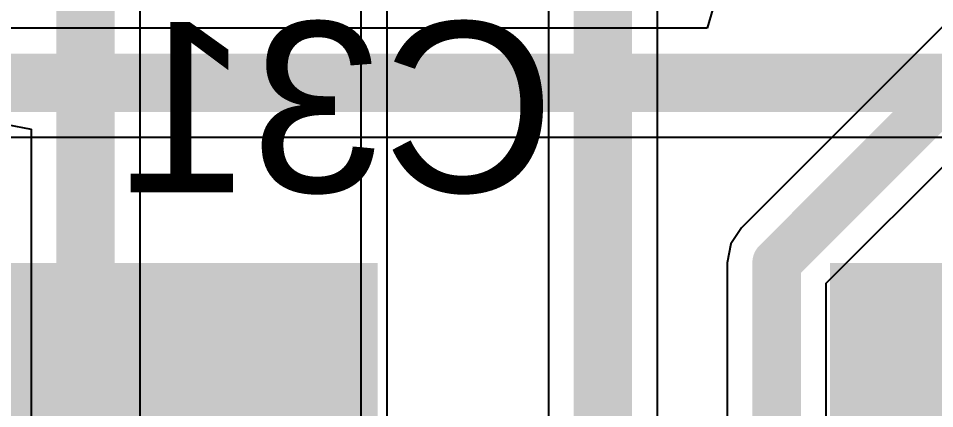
# Model space of a CAD drawing. Header units: inches. Extents: x -4 to 389, y 0 to 108.
# Drawn here: x 30.557 to 35.344, y 23.013 to 25.05 of the extents above; entities that cross this region are included whole.
import ezdxf

# ---------------------------------------------------------------- set-up
doc = ezdxf.new("R2010")
doc.units = ezdxf.units.IN
for name, color, linetype in [('Bottom Layer', 5, 'Continuous'), ('Bottom Overlay', 54, 'Continuous'), ('Bottom Paste', 16, 'Continuous'), ('Bottom Solder', 6, 'Continuous'), ('Signal_1', 16, 'Continuous'), ('Signal_2', 76, 'Continuous'), ('Top Layer', 1, 'Continuous')]:
    doc.layers.add(name, color=color, linetype=linetype)
doc.styles.add('Arial', font='', dxfattribs={"height": 0.2})
doc.styles.get('Arial').set_extended_font_data('Arial')

msp = doc.modelspace()

# ---------------------------------------------------------------- hatches: boundary and pattern name
at = {"layer": 'Bottom Layer'}
for points in [[(29.7622, 20.8822), (29.7622, 23.6722), (32.3322, 23.6722), (32.3322, 20.8822)], [(34.8993, 20.8822), (34.8993, 23.6722), (37.4693, 23.6722), (37.4693, 20.8822)]]:
    msp.add_hatch(color=5, dxfattribs=at).paths.add_polyline_path(points)
at = {"layer": 'Bottom Paste'}
for points in [[(29.7622, 20.8822), (29.7622, 23.6722), (32.3322, 23.6722), (32.3322, 20.8822)], [(34.8993, 20.8822), (34.8993, 23.6722), (37.4693, 23.6722), (37.4693, 20.8822)]]:
    msp.add_hatch(color=16, dxfattribs=at).paths.add_polyline_path(points)
at = {"layer": 'Bottom Solder'}
for points in [[(29.6606, 20.7806), (29.6606, 23.7738), (32.4338, 23.7738), (32.4338, 20.7806)], [(34.7977, 20.7806), (34.7977, 23.7738), (37.5709, 23.7738), (37.5709, 20.7806)]]:
    msp.add_hatch(color=6, dxfattribs=at).paths.add_polyline_path(points)

# ---------------------------------------------------------------- linework, layer by layer
at = {"layer": 'Signal_1'}
for p, q in [((34.1858, 25.0991), (34.1547, 24.9991)), ((34.1547, 24.9991), (30.4434, 24.9991)), ((30.4434, 24.4293), (37.1433, 24.4293))]:
    msp.add_line(p, q, dxfattribs=at)
msp.add_lwpolyline([(30.1244, 24.7142, 0.3048, 0.3048, 0), (37.2613, 24.7142, 0.3048, 0.3048, 0)], format="xyseb", dxfattribs=at)
at = {"layer": 'Signal_2'}
for p, q in [((32.3468, 25.91), (32.3468, 13.5238)), ((32.4842, 13.5238), (32.4842, 25.91))]:
    msp.add_line(p, q, dxfattribs=at)
at = {"layer": 'Top Layer'}
for p, q in [((34.7776, 23.6671), (38.6238, 27.5133)), ((37.2443, 26.8663), (34.3355, 23.9575)), ((31.1932, 8.2219), (31.1932, 26.6272)), ((33.3261, 25.8637), (33.3261, 8.066)), ((33.8959, 8.066), (33.8959, 25.3354)), ((30.4964, 24.4966), (30.6234, 24.4713)), ((30.6234, 24.4713), (30.6234, 9.351)), ((34.3355, 23.9575), (34.2793, 23.8735)), ((34.2793, 23.8735), (34.2596, 23.7744)), ((34.2596, 23.7744), (34.2596, 8.8793)), ((34.7776, 8.9252), (34.7776, 23.6671))]:
    msp.add_line(p, q, dxfattribs=at)
for points in [[(34.5186, 23.7744, 0.254, 0.254, 0), (38.6038, 27.8596, 0.254, 0.254, 0)], [(30.9083, 7.9029, 0.3048, 0.3048, 0), (30.9083, 26.7452, 0.3048, 0.3048, 0)], [(33.611, 7.747, 0.3048, 0.3048, 0), (33.611, 26.4907, 0.3048, 0.3048, 0)], [(34.5186, 8.5852, 0.254, 0.254, 0), (34.5186, 23.7744, 0.254, 0.254, 0)]]:
    msp.add_lwpolyline(points, format="xyseb", dxfattribs=at)
msp.add_lwpolyline([(34.4551, 23.7744, 0.127, 0.127, 1), (34.5821, 23.7744, 0.127, 0.127, 1)], format="xyseb", close=True, dxfattribs=at)
msp.add_lwpolyline([(34.4551, 23.7744, 0.127, 0.127, 1), (34.5821, 23.7744, 0.127, 0.127, 1)], format="xyseb", close=True, dxfattribs=at)

# ---------------------------------------------------------------- texts
at = {"layer": 'Bottom Overlay', "style": 'Arial', "text_generation_flag": 2}
msp.add_text('C31', height=0.889, dxfattribs=at).set_placement((33.361, 24.1423))

doc.saveas('drawing.dxf')
